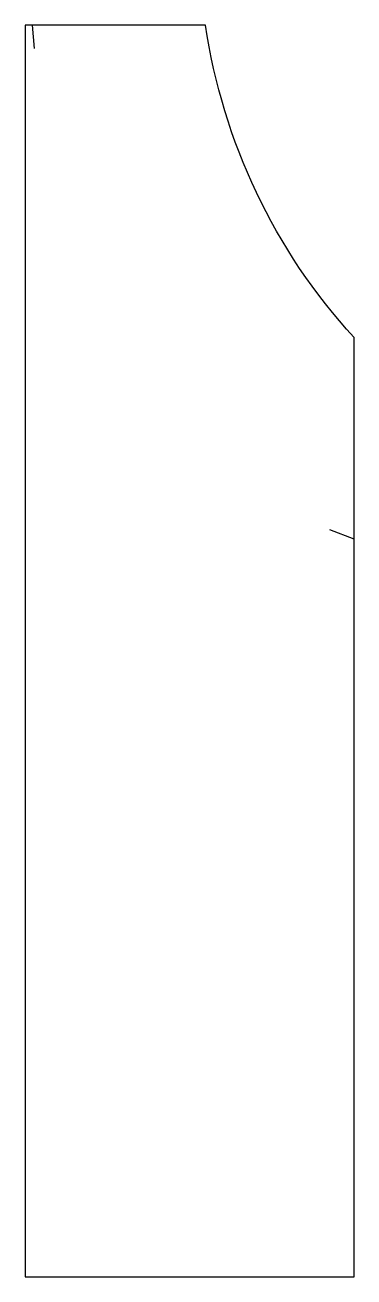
# Model space of a CAD drawing. Header units: inches. Extents: x -46.9 to -41.9, y -50.4 to -31.4.
import ezdxf

# ---------------------------------------------------------------- set-up
doc = ezdxf.new("R2010")
doc.units = ezdxf.units.IN
doc.header["$MEASUREMENT"] = 0
doc.layers.add('Default', color=7, linetype='Continuous', true_color=0x000000)

msp = doc.modelspace()

# ---------------------------------------------------------------- linework, layer by layer
at = {"layer": 'Default'}
for p, q in [((-46.739, -31.746), (-46.773, -31.39)), ((-41.885, -39.191), (-42.251, -39.052))]:
    msp.add_line(p, q, dxfattribs=at)
msp.add_lwpolyline([(-44.142, -31.39), (-46.885, -31.39), (-46.885, -50.39), (-41.885, -50.39), (-41.885, -36.131, -0.150065)], format="xyb", close=True, dxfattribs=at)

doc.saveas('drawing.dxf')
